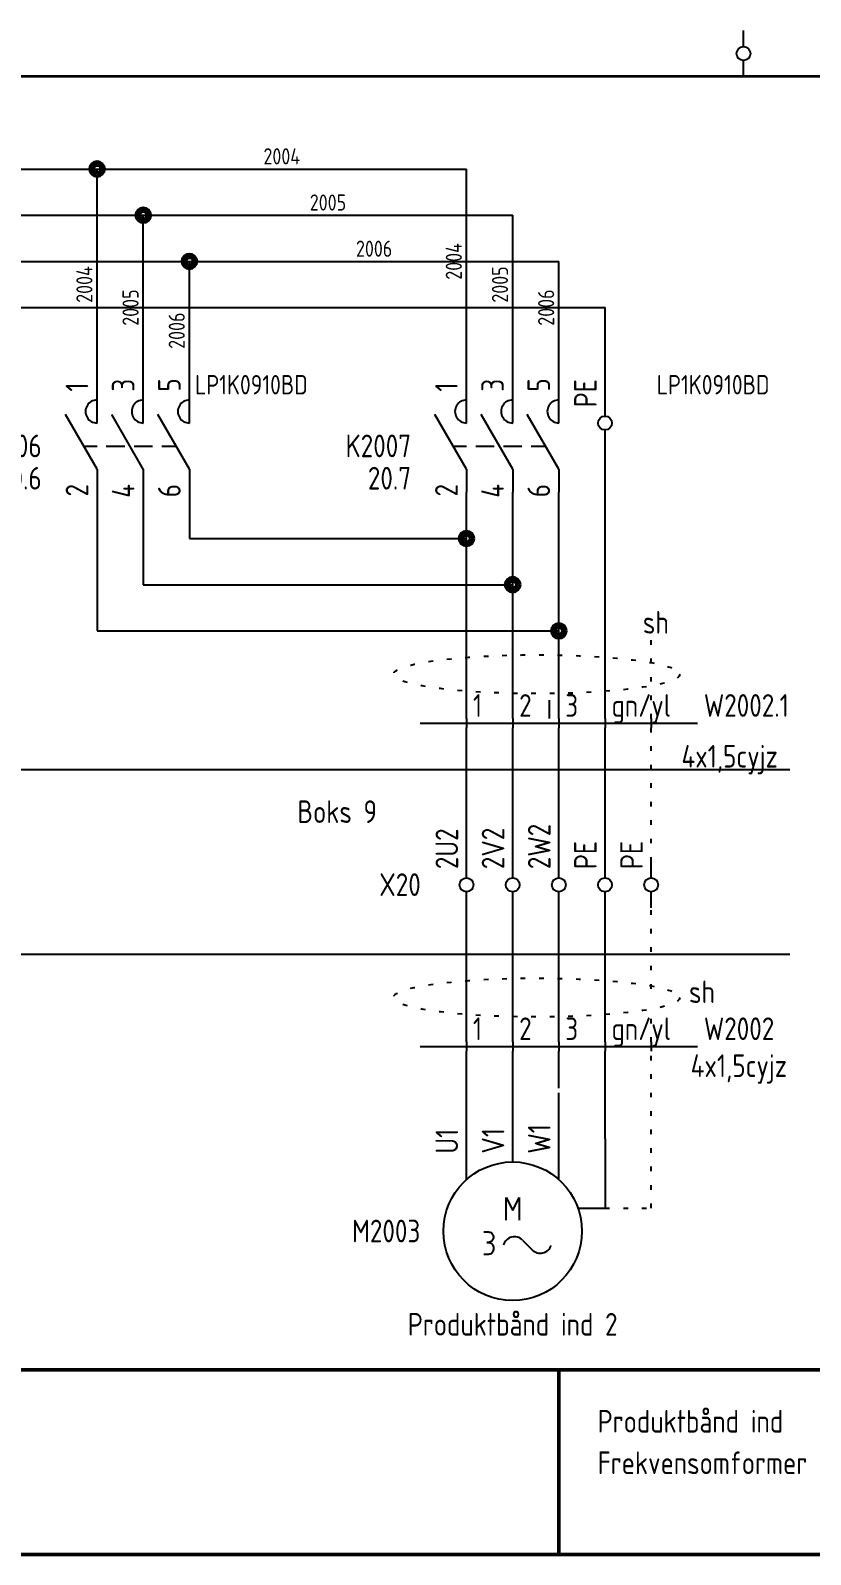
# Model space of a CAD drawing. Header units: millimetres. Extents: x 10 to 410, y 10 to 275.
# Drawn here: x 102.8 to 187.3, y 10 to 175 of the extents above; entities that cross this region are included whole.
import ezdxf
from ezdxf.enums import TextEntityAlignment as Align

# ---------------------------------------------------------------- set-up
doc = ezdxf.new("R2010")
doc.units = ezdxf.units.MM
doc.linetypes.add('Caddy_Dot', pattern=[2, 0.5, -1.5])
doc.linetypes.add('Caddy_Solid', pattern=[0])
doc.layers.add('2', color=7, linetype='Continuous')
doc.styles.add('Caddy_Vectorfont1p', font='isocp___.ttf', dxfattribs={"width": 0.9})

# ---------------------------------------------------------------- blocks, each defined once
blk = doc.blocks.new('Blk1')
at = {"linetype": 'Caddy_Solid', "lineweight": 50}
for p, q in [((10, 30), (410, 30)), ((160, 30), (160, 10)), ((410, 10), (10, 10))]:
    blk.add_line(p, q, dxfattribs=at)
at = {"lineweight": 25, "style": 'Caddy_Vectorfont1p', "width": 0.9}
for s, p in [('Produktbånd ind', (164.2, 23.2)), ('Frekvensomformer', (164.2, 18.7))]:
    blk.add_text(s, height=2.45, dxfattribs=at).set_placement(p)
blk = doc.blocks.new('Blk13')
at = {"linetype": 'Caddy_Solid', "lineweight": 25}
for p, q in [((180, 173.25), (180, 175)), ((180, 170), (180, 171.75))]:
    blk.add_line(p, q, dxfattribs=at)
blk.add_circle((180, 172.5), 0.75, dxfattribs=at)
at = {"lineweight": 25, "style": 'Caddy_Vectorfont1p', "width": 0.9, "flags": 1}
blk.add_attdef('$TAG160410', (182.6, 174.2), '', height=2.45, rotation=90, dxfattribs=at)
at = {"layer": '2', "lineweight": 25, "style": 'Caddy_Vectorfont1p', "width": 0.9, "flags": 1}
blk.add_attdef('$TAG160400', (179.1, 174.2), '', height=2.45, rotation=90, dxfattribs=at)
for tag, p in [('$TAG140020', (175.05, 178.3)), ('$TAG140050', (175.05, 174.8)), ('$TAG160010', (175.05, 171.3)), ('$TAG160030', (175.05, 167.8)), ('$TAG160040', (175.05, 162.8))]:
    blk.add_attdef(tag, text='', height=2.45, dxfattribs=at).set_placement(p, align=Align.RIGHT)
blk = doc.blocks.new('Blk22')
at = {"linetype": 'Caddy_Solid', "lineweight": 25}
for p, q in [((155, 83.25), (155, 85)), ((155, 80), (155, 81.75))]:
    blk.add_line(p, q, dxfattribs=at)
blk.add_circle((155, 82.5), 0.75, dxfattribs=at)
at = {"lineweight": 25, "style": 'Caddy_Vectorfont1p', "width": 0.9, "flags": 1}
blk.add_attdef('$TAG160410', (157.6, 84.2), '', height=2.45, rotation=90, dxfattribs=at)
at = {"layer": '2', "lineweight": 25, "style": 'Caddy_Vectorfont1p', "width": 0.9}
blk.add_attdef('$TAG160400', (154.1, 84.2), '', height=2.45, rotation=90, dxfattribs=at)
at = {"layer": '2', "lineweight": 25, "style": 'Caddy_Vectorfont1p', "width": 0.9, "flags": 1}
for tag, p in [('$TAG140020', (150.05, 88.3)), ('$TAG140050', (150.05, 84.8)), ('$TAG160010', (150.05, 81.3)), ('$TAG160030', (150.05, 77.8)), ('$TAG160040', (150.05, 72.8))]:
    blk.add_attdef(tag, text='', height=2.45, dxfattribs=at).set_placement(p, align=Align.RIGHT)
blk = doc.blocks.new('Blk23')
at = {"linetype": 'Caddy_Solid', "lineweight": 25}
for p, q in [((160, 83.25), (160, 85)), ((160, 80), (160, 81.75))]:
    blk.add_line(p, q, dxfattribs=at)
blk.add_circle((160, 82.5), 0.75, dxfattribs=at)
at = {"lineweight": 25, "style": 'Caddy_Vectorfont1p', "width": 0.9, "flags": 1}
blk.add_attdef('$TAG160410', (162.6, 84.2), '', height=2.45, rotation=90, dxfattribs=at)
at = {"layer": '2', "lineweight": 25, "style": 'Caddy_Vectorfont1p', "width": 0.9}
blk.add_attdef('$TAG160400', (159.1, 84.2), '', height=2.45, rotation=90, dxfattribs=at)
at = {"layer": '2', "lineweight": 25, "style": 'Caddy_Vectorfont1p', "width": 0.9, "flags": 1}
for tag, p in [('$TAG140020', (155.05, 88.3)), ('$TAG140050', (155.05, 84.8)), ('$TAG160010', (155.05, 81.3)), ('$TAG160030', (155.05, 77.8)), ('$TAG160040', (155.05, 72.8))]:
    blk.add_attdef(tag, text='', height=2.45, dxfattribs=at).set_placement(p, align=Align.RIGHT)
blk = doc.blocks.new('Blk24')
at = {"linetype": 'Caddy_Solid', "lineweight": 25}
for p, q in [((165, 83.25), (165, 85)), ((165, 80), (165, 81.75))]:
    blk.add_line(p, q, dxfattribs=at)
blk.add_circle((165, 82.5), 0.75, dxfattribs=at)
at = {"lineweight": 25, "style": 'Caddy_Vectorfont1p', "width": 0.9, "flags": 1}
blk.add_attdef('$TAG160410', (167.6, 84.2), '', height=2.45, rotation=90, dxfattribs=at)
at = {"layer": '2', "lineweight": 25, "style": 'Caddy_Vectorfont1p', "width": 0.9}
blk.add_attdef('$TAG160400', (164.1, 84.2), '', height=2.45, rotation=90, dxfattribs=at)
at = {"layer": '2', "lineweight": 25, "style": 'Caddy_Vectorfont1p', "width": 0.9, "flags": 1}
for tag, p in [('$TAG140020', (160.05, 88.3)), ('$TAG140050', (160.05, 84.8)), ('$TAG160010', (160.05, 81.3)), ('$TAG160030', (160.05, 77.8)), ('$TAG160040', (160.05, 72.8))]:
    blk.add_attdef(tag, text='', height=2.45, dxfattribs=at).set_placement(p, align=Align.RIGHT)
blk = doc.blocks.new('Blk25')
at = {"linetype": 'Caddy_Solid', "lineweight": 25}
for p, q in [((150, 83.25), (150, 85)), ((150, 80), (150, 81.75))]:
    blk.add_line(p, q, dxfattribs=at)
blk.add_circle((150, 82.5), 0.75, dxfattribs=at)
at = {"lineweight": 25, "style": 'Caddy_Vectorfont1p', "width": 0.9, "flags": 1}
blk.add_attdef('$TAG160410', (152.6, 84.2), '', height=2.45, rotation=90, dxfattribs=at)
at = {"layer": '2', "lineweight": 25, "style": 'Caddy_Vectorfont1p', "width": 0.9}
blk.add_attdef('$TAG160400', (149.1, 84.2), '', height=2.45, rotation=90, dxfattribs=at)
at = {"layer": '2', "lineweight": 25, "style": 'Caddy_Vectorfont1p', "width": 0.9, "flags": 1}
for tag, p in [('$TAG140020', (145.05, 88.3)), ('$TAG140050', (145.05, 84.8)), ('$TAG160030', (145.05, 77.8)), ('$TAG160040', (145.05, 72.8))]:
    blk.add_attdef(tag, text='', height=2.45, dxfattribs=at).set_placement(p, align=Align.RIGHT)
at = {"layer": '2', "lineweight": 25, "style": 'Caddy_Vectorfont1p', "width": 0.9}
blk.add_attdef('$TAG160010', text='', height=2.45, dxfattribs=at).set_placement((145.05, 81.3), align=Align.RIGHT)
blk = doc.blocks.new('Blk26')
at = {"linetype": 'Caddy_Solid', "lineweight": 25}
for p, q in [((170, 83.25), (170, 85)), ((170, 80), (170, 81.75))]:
    blk.add_line(p, q, dxfattribs=at)
blk.add_circle((170, 82.5), 0.75, dxfattribs=at)
at = {"lineweight": 25, "style": 'Caddy_Vectorfont1p', "width": 0.9, "flags": 1}
blk.add_attdef('$TAG160410', (172.6, 84.2), '', height=2.45, rotation=90, dxfattribs=at)
at = {"layer": '2', "lineweight": 25, "style": 'Caddy_Vectorfont1p', "width": 0.9}
blk.add_attdef('$TAG160400', (169.1, 84.2), '', height=2.45, rotation=90, dxfattribs=at)
at = {"layer": '2', "lineweight": 25, "style": 'Caddy_Vectorfont1p', "width": 0.9, "flags": 1}
for tag, p in [('$TAG140020', (165.05, 88.3)), ('$TAG140050', (165.05, 84.8)), ('$TAG160010', (165.05, 81.3)), ('$TAG160030', (165.05, 77.8)), ('$TAG160040', (165.05, 72.8))]:
    blk.add_attdef(tag, text='', height=2.45, dxfattribs=at).set_placement(p, align=Align.RIGHT)
blk = doc.blocks.new('Blk27')
at = {"linetype": 'Caddy_Solid', "lineweight": 25}
for p, q in [((110, 132.5), (110, 135)), ((115, 132.5), (115, 135)), ((120, 132.5), (120, 135)), ((110, 127.5), (106.58, 133.42)), ((115, 127.5), (111.58, 133.42)), ((120, 127.5), (116.58, 133.42)), ((108.56, 130), (110, 130)), ((111, 130), (113, 130)), ((114, 130), (116, 130)), ((117, 130), (118.56, 130)), ((110, 127.5), (110, 125)), ((115, 127.5), (115, 125)), ((120, 127.5), (120, 125))]:
    blk.add_line(p, q, dxfattribs=at)
for centre in [(110, 133.75), (115, 133.75), (120, 133.75)]:
    blk.add_ellipse(centre, major_axis=(1.25, 0), ratio=1, start_param=1.570796, end_param=4.712389, dxfattribs=at)
at = {"lineweight": 25, "style": 'Caddy_Vectorfont1p', "width": 0.9}
for tag, p in [('$TAG175000_00', (109.05, 135.9)), ('$TAG175000_02', (114.05, 135.9)), ('$TAG175000_04', (119.05, 135.9))]:
    blk.add_attdef(tag, p, '', height=2.45, rotation=90, dxfattribs=at)
at = {"lineweight": 25, "style": 'Caddy_Vectorfont1p', "width": 0.9, "flags": 1}
for tag, p in [('$TAG140020', (104, 135.8)), ('$TAG140050', (104, 132.3))]:
    blk.add_attdef(tag, text='', height=2.45, dxfattribs=at).set_placement(p, align=Align.RIGHT)
at = {"lineweight": 25, "style": 'Caddy_Vectorfont1p', "width": 0.9}
for tag, p in [('$TAG160010', (104, 128.8)), ('$TAG160500', (104, 125.3))]:
    blk.add_attdef(tag, text='', height=2.45, dxfattribs=at).set_placement(p, align=Align.RIGHT)
for tag, p in [('$TAG175000_01', (109.05, 125.9)), ('$TAG175000_03', (114.05, 125.9)), ('$TAG175000_05', (119.05, 125.9))]:
    blk.add_attdef(tag, text='', height=2.45, rotation=90, dxfattribs=at).set_placement(p, align=Align.RIGHT)
blk = doc.blocks.new('Blk28')
at = {"linetype": 'Caddy_Solid', "lineweight": 25}
for p, q in [((150, 132.5), (150, 135)), ((155, 132.5), (155, 135)), ((160, 132.5), (160, 135)), ((150, 127.5), (146.58, 133.42)), ((155, 127.5), (151.58, 133.42)), ((160, 127.5), (156.58, 133.42)), ((148.56, 130), (150, 130)), ((151, 130), (153, 130)), ((154, 130), (156, 130)), ((157, 130), (158.56, 130)), ((150, 127.5), (150, 125)), ((155, 127.5), (155, 125)), ((160, 127.5), (160, 125))]:
    blk.add_line(p, q, dxfattribs=at)
for centre in [(150, 133.75), (155, 133.75), (160, 133.75)]:
    blk.add_ellipse(centre, major_axis=(1.25, 0), ratio=1, start_param=1.570796, end_param=4.712389, dxfattribs=at)
at = {"lineweight": 25, "style": 'Caddy_Vectorfont1p', "width": 0.9}
for tag, p in [('$TAG175000_00', (149.05, 135.9)), ('$TAG175000_02', (154.05, 135.9)), ('$TAG175000_04', (159.05, 135.9))]:
    blk.add_attdef(tag, p, '', height=2.45, rotation=90, dxfattribs=at)
at = {"lineweight": 25, "style": 'Caddy_Vectorfont1p', "width": 0.9, "flags": 1}
for tag, p in [('$TAG140020', (144, 135.8)), ('$TAG140050', (144, 132.3))]:
    blk.add_attdef(tag, text='', height=2.45, dxfattribs=at).set_placement(p, align=Align.RIGHT)
at = {"lineweight": 25, "style": 'Caddy_Vectorfont1p', "width": 0.9}
for tag, p in [('$TAG160010', (144, 128.8)), ('$TAG160500', (144, 125.3))]:
    blk.add_attdef(tag, text='', height=2.45, dxfattribs=at).set_placement(p, align=Align.RIGHT)
for tag, p in [('$TAG175000_01', (149.05, 125.9)), ('$TAG175000_03', (154.05, 125.9)), ('$TAG175000_05', (159.05, 125.9))]:
    blk.add_attdef(tag, text='', height=2.45, rotation=90, dxfattribs=at).set_placement(p, align=Align.RIGHT)
blk = doc.blocks.new('Blk29')
at = {"linetype": 'Caddy_Solid', "lineweight": 25}
for p, q in [((165, 133.25), (165, 135)), ((165, 130), (165, 131.75))]:
    blk.add_line(p, q, dxfattribs=at)
blk.add_circle((165, 132.5), 0.75, dxfattribs=at)
at = {"lineweight": 25, "style": 'Caddy_Vectorfont1p', "width": 0.9, "flags": 1}
blk.add_attdef('$TAG160410', (167.6, 134.2), '', height=2.45, rotation=90, dxfattribs=at)
at = {"layer": '2', "lineweight": 25, "style": 'Caddy_Vectorfont1p', "width": 0.9}
blk.add_attdef('$TAG160400', (164.1, 134.2), '', height=2.45, rotation=90, dxfattribs=at)
at = {"layer": '2', "lineweight": 25, "style": 'Caddy_Vectorfont1p', "width": 0.9, "flags": 1}
for tag, p in [('$TAG140020', (160.05, 138.3)), ('$TAG140050', (160.05, 134.8)), ('$TAG160010', (160.05, 131.3)), ('$TAG160030', (160.05, 127.8)), ('$TAG160040', (160.05, 122.8))]:
    blk.add_attdef(tag, text='', height=2.45, dxfattribs=at).set_placement(p, align=Align.RIGHT)
blk = doc.blocks.new('Blk31')
at = {"linetype": 'Caddy_Solid', "lineweight": 25}
for p, q in [((150, 50.59), (150, 55)), ((155, 52.5), (155, 55)), ((160, 50.59), (160, 55)), ((165, 55), (165, 47.5)), ((154.3, 46.2), (154.3, 48.65)), ((154.3, 48.65), (155, 47.25)), ((155, 47.25), (155.7, 48.65)), ((155.7, 48.65), (155.7, 46.2)), ((162.07, 47.5), (165, 47.5)), ((151.86, 44.93), (152.39, 44.93)), ((152.39, 44.93), (152.48, 44.91)), ((152.48, 44.91), (152.56, 44.9)), ((152.56, 44.9), (152.65, 44.86)), ((152.65, 44.86), (152.74, 44.79)), ((152.74, 44.79), (152.83, 44.69)), ((152.83, 44.69), (152.88, 44.58)), ((152.88, 44.58), (152.9, 44.49)), ((152.39, 43.79), (152.21, 43.79)), ((152.21, 43.79), (152.39, 43.79)), ((152.48, 43.81), (152.39, 43.79)), ((152.39, 43.79), (152.48, 43.78)), ((152.56, 43.83), (152.48, 43.81)), ((152.48, 43.78), (152.56, 43.76)), ((152.65, 43.88), (152.56, 43.83)), ((152.56, 43.76), (152.65, 43.71)), ((152.74, 43.93), (152.65, 43.88)), ((152.65, 43.71), (152.74, 43.65)), ((152.83, 44.04), (152.74, 43.93)), ((152.74, 43.65), (152.83, 43.55)), ((152.88, 44.15), (152.83, 44.04)), ((152.83, 43.55), (152.88, 43.45)), ((152.9, 44.23), (152.88, 44.15)), ((152.88, 43.45), (152.9, 43.36)), ((152.9, 42.92), (152.88, 42.83)), ((152.9, 44.49), (152.91, 44.41)), ((152.91, 44.32), (152.9, 44.23)), ((152.9, 43.36), (152.91, 43.27)), ((152.91, 43.01), (152.9, 42.92)), ((152.91, 44.41), (152.91, 44.32)), ((152.91, 43.27), (152.91, 43.01)), ((156.06, 44.04), (157.11, 42.99)), ((152.39, 42.48), (151.86, 42.48)), ((152.48, 42.5), (152.39, 42.48)), ((152.56, 42.52), (152.48, 42.5)), ((152.65, 42.57), (152.56, 42.52)), ((152.74, 42.62), (152.65, 42.57)), ((152.83, 42.73), (152.74, 42.62)), ((152.88, 42.83), (152.83, 42.73))]:
    blk.add_line(p, q, dxfattribs=at)
blk.add_circle((155, 45), 7.5, dxfattribs=at)
for centre, start_param, end_param in [((155.19, 43.16), 0.785398, 2.863293), ((157.99, 43.86), -2.356194, -0.32175)]:
    blk.add_ellipse(centre, major_axis=(1.24, 0), ratio=1, start_param=start_param, end_param=end_param, dxfattribs=at)
at = {"lineweight": 25, "style": 'Caddy_Vectorfont1p', "width": 0.9}
for tag, p in [('$TAG175000_00', (149.1, 53.4)), ('$TAG175000_01', (154.1, 53.4)), ('$TAG175000_02', (159.1, 53.4)), ('$TAG175000_03', (164.1, 53.4))]:
    blk.add_attdef(tag, p, '', height=2.45, rotation=90, dxfattribs=at)
for tag, p in [('$TAG160010', (145, 43.8)), ('$TAG160030', (145, 40.3))]:
    blk.add_attdef(tag, text='', height=2.45, dxfattribs=at).set_placement(p, align=Align.RIGHT)
at = {"lineweight": 25, "style": 'Caddy_Vectorfont1p', "width": 0.9, "flags": 1}
blk.add_attdef('$TAG160040', text='', height=2.45, dxfattribs=at).set_placement((145, 36.8), align=Align.RIGHT)
blk = doc.blocks.new('Blk71')
at = {"linetype": 'Caddy_Solid', "lineweight": 25}
blk.add_line((150, 65.5), (150, 64.5), dxfattribs=at)
at = {"lineweight": 25, "style": 'Caddy_Vectorfont1p', "width": 0.9}
blk.add_attdef('$TAG160210', (150.7, 65.7), '', height=2.45, dxfattribs=at)
at = {"lineweight": 25, "style": 'Caddy_Vectorfont1p', "width": 0.9, "flags": 1}
for tag, p in [('$TAG160010', (175.7, 65.7)), ('$TAG160220', (150.7, 60.7)), ('$TAG160030', (175.7, 60.7)), ('$TAG160230', (150.7, 55.7)), ('$TAG160200', (175.7, 55.7)), ('$TAG160040', (175.7, 50.7)), ('$TAG160101', (175.7, 45.7))]:
    blk.add_attdef(tag, p, '', height=2.45, dxfattribs=at)
blk = doc.blocks.new('Blk72')
at = {"linetype": 'Caddy_Solid', "lineweight": 25}
blk.add_line((155, 65.5), (155, 64.5), dxfattribs=at)
at = {"lineweight": 25, "style": 'Caddy_Vectorfont1p', "width": 0.9}
blk.add_attdef('$TAG160210', (155.7, 65.7), '', height=2.45, dxfattribs=at)
at = {"lineweight": 25, "style": 'Caddy_Vectorfont1p', "width": 0.9, "flags": 1}
for tag, p in [('$TAG160010', (175.7, 65.7)), ('$TAG160220', (155.7, 60.7)), ('$TAG160030', (175.7, 60.7)), ('$TAG160230', (155.7, 55.7)), ('$TAG160200', (175.7, 55.7)), ('$TAG160040', (175.7, 50.7)), ('$TAG160101', (175.7, 45.7))]:
    blk.add_attdef(tag, p, '', height=2.45, dxfattribs=at)
blk = doc.blocks.new('Blk73')
at = {"linetype": 'Caddy_Solid', "lineweight": 25}
blk.add_line((160, 65.5), (160, 64.5), dxfattribs=at)
at = {"lineweight": 25, "style": 'Caddy_Vectorfont1p', "width": 0.9}
blk.add_attdef('$TAG160210', (160.7, 65.7), '', height=2.45, dxfattribs=at)
at = {"lineweight": 25, "style": 'Caddy_Vectorfont1p', "width": 0.9, "flags": 1}
for tag, p in [('$TAG160010', (175.7, 65.7)), ('$TAG160220', (160.7, 60.7)), ('$TAG160030', (175.7, 60.7)), ('$TAG160230', (160.7, 55.7)), ('$TAG160200', (175.7, 55.7)), ('$TAG160040', (175.7, 50.7)), ('$TAG160101', (175.7, 45.7))]:
    blk.add_attdef(tag, p, '', height=2.45, dxfattribs=at)
blk = doc.blocks.new('Blk74')
at = {"linetype": 'Caddy_Solid', "lineweight": 25}
blk.add_line((165, 65.5), (165, 64.5), dxfattribs=at)
at = {"lineweight": 25, "style": 'Caddy_Vectorfont1p', "width": 0.9}
blk.add_attdef('$TAG160210', (165.7, 65.7), '', height=2.45, dxfattribs=at)
at = {"lineweight": 25, "style": 'Caddy_Vectorfont1p', "width": 0.9, "flags": 1}
for tag, p in [('$TAG160010', (175.7, 65.7)), ('$TAG160220', (165.7, 60.7)), ('$TAG160030', (175.7, 60.7)), ('$TAG160230', (165.7, 55.7)), ('$TAG160200', (175.7, 55.7)), ('$TAG160040', (175.7, 50.7)), ('$TAG160101', (175.7, 45.7))]:
    blk.add_attdef(tag, p, '', height=2.45, dxfattribs=at)
blk = doc.blocks.new('Blk75')
at = {"linetype": 'Caddy_Solid', "lineweight": 25}
blk.add_line((170, 65.5), (170, 64.5), dxfattribs=at)
at = {"lineweight": 25, "style": 'Caddy_Vectorfont1p', "width": 0.9}
for tag, p in [('$TAG160210', (170.7, 65.7)), ('$TAG160010', (175.7, 65.7)), ('$TAG160030', (175.7, 60.7)), ('$TAG160200', (175.7, 55.7))]:
    blk.add_attdef(tag, p, '', height=2.45, dxfattribs=at)
at = {"lineweight": 25, "style": 'Caddy_Vectorfont1p', "width": 0.9, "flags": 1}
for tag, p in [('$TAG160220', (170.7, 60.7)), ('$TAG160230', (170.7, 55.7)), ('$TAG160040', (175.7, 50.7)), ('$TAG160101', (175.7, 45.7))]:
    blk.add_attdef(tag, p, '', height=2.45, dxfattribs=at)
blk = doc.blocks.new('Blk81')
at = {"linetype": 'Caddy_Solid', "lineweight": 25}
blk.add_line((150, 100.5), (150, 99.5), dxfattribs=at)
at = {"lineweight": 25, "style": 'Caddy_Vectorfont1p', "width": 0.9}
blk.add_attdef('$TAG160210', (150.7, 100.7), '', height=2.45, dxfattribs=at)
at = {"lineweight": 25, "style": 'Caddy_Vectorfont1p', "width": 0.9, "flags": 1}
for tag, p in [('$TAG160010', (175.7, 100.7)), ('$TAG160220', (150.7, 95.7)), ('$TAG160030', (175.7, 95.7)), ('$TAG160230', (150.7, 90.7)), ('$TAG160200', (175.7, 90.7)), ('$TAG160040', (175.7, 85.7)), ('$TAG160101', (175.7, 80.7))]:
    blk.add_attdef(tag, p, '', height=2.45, dxfattribs=at)
blk = doc.blocks.new('Blk82')
at = {"linetype": 'Caddy_Solid', "lineweight": 25}
blk.add_line((155, 100.5), (155, 99.5), dxfattribs=at)
at = {"lineweight": 25, "style": 'Caddy_Vectorfont1p', "width": 0.9}
blk.add_attdef('$TAG160210', (155.7, 100.7), '', height=2.45, dxfattribs=at)
at = {"lineweight": 25, "style": 'Caddy_Vectorfont1p', "width": 0.9, "flags": 1}
for tag, p in [('$TAG160010', (175.7, 100.7)), ('$TAG160220', (155.7, 95.7)), ('$TAG160030', (175.7, 95.7)), ('$TAG160230', (155.7, 90.7)), ('$TAG160200', (175.7, 90.7)), ('$TAG160040', (175.7, 85.7)), ('$TAG160101', (175.7, 80.7))]:
    blk.add_attdef(tag, p, '', height=2.45, dxfattribs=at)
blk = doc.blocks.new('Blk83')
at = {"linetype": 'Caddy_Solid', "lineweight": 25}
blk.add_line((160, 100.5), (160, 99.5), dxfattribs=at)
at = {"lineweight": 25, "style": 'Caddy_Vectorfont1p', "width": 0.9}
blk.add_attdef('$TAG160210', (160.7, 100.7), '', height=2.45, dxfattribs=at)
at = {"lineweight": 25, "style": 'Caddy_Vectorfont1p', "width": 0.9, "flags": 1}
for tag, p in [('$TAG160010', (175.7, 100.7)), ('$TAG160220', (160.7, 95.7)), ('$TAG160030', (175.7, 95.7)), ('$TAG160230', (160.7, 90.7)), ('$TAG160200', (175.7, 90.7)), ('$TAG160040', (175.7, 85.7)), ('$TAG160101', (175.7, 80.7))]:
    blk.add_attdef(tag, p, '', height=2.45, dxfattribs=at)
blk = doc.blocks.new('Blk84')
at = {"linetype": 'Caddy_Solid', "lineweight": 25}
blk.add_line((165, 100.5), (165, 99.5), dxfattribs=at)
at = {"lineweight": 25, "style": 'Caddy_Vectorfont1p', "width": 0.9}
blk.add_attdef('$TAG160210', (165.7, 100.7), '', height=2.45, dxfattribs=at)
at = {"lineweight": 25, "style": 'Caddy_Vectorfont1p', "width": 0.9, "flags": 1}
for tag, p in [('$TAG160010', (175.7, 100.7)), ('$TAG160220', (165.7, 95.7)), ('$TAG160030', (175.7, 95.7)), ('$TAG160230', (165.7, 90.7)), ('$TAG160200', (175.7, 90.7)), ('$TAG160040', (175.7, 85.7)), ('$TAG160101', (175.7, 80.7))]:
    blk.add_attdef(tag, p, '', height=2.45, dxfattribs=at)
blk = doc.blocks.new('Blk85')
at = {"linetype": 'Caddy_Solid', "lineweight": 25}
blk.add_line((170, 100.5), (170, 99.5), dxfattribs=at)
at = {"lineweight": 25, "style": 'Caddy_Vectorfont1p', "width": 0.9}
for tag, p in [('$TAG160210', (170.7, 100.7)), ('$TAG160010', (175.7, 100.7)), ('$TAG160030', (175.7, 95.7)), ('$TAG160200', (175.7, 90.7))]:
    blk.add_attdef(tag, p, '', height=2.45, dxfattribs=at)
at = {"lineweight": 25, "style": 'Caddy_Vectorfont1p', "width": 0.9, "flags": 1}
for tag, p in [('$TAG160220', (170.7, 95.7)), ('$TAG160230', (170.7, 90.7)), ('$TAG160040', (175.7, 85.7)), ('$TAG160101', (175.7, 80.7))]:
    blk.add_attdef(tag, p, '', height=2.45, dxfattribs=at)

msp = doc.modelspace()

# ---------------------------------------------------------------- linework, layer by layer
at = {"linetype": 'Caddy_Solid', "lineweight": 35}
msp.add_line((220, 170), (60, 170), dxfattribs=at)
at = {"linetype": 'Caddy_Solid', "lineweight": 25}
for p, q in [((65, 160), (110, 160)), ((110, 135), (110, 160)), ((110, 160), (150, 160)), ((150, 135), (150, 160)), ((70, 155), (115, 155)), ((115, 135), (115, 155)), ((115, 155), (155, 155)), ((155, 135), (155, 155)), ((75, 150), (120, 150)), ((120, 135), (120, 150)), ((120, 150), (160, 150)), ((160, 135), (160, 150)), ((80, 145), (165, 145)), ((165, 135), (165, 145)), ((165, 100.5), (165, 130)), ((110, 125), (110, 110)), ((115, 125), (115, 115)), ((120, 125), (120, 120)), ((150, 120), (150, 125)), ((155, 115), (155, 125)), ((160, 110), (160, 125)), ((120, 120), (150, 120)), ((150, 100.5), (150, 120)), ((115, 115), (155, 115)), ((155, 100.5), (155, 115)), ((110, 110), (160, 110)), ((160, 100.5), (160, 110)), ((159, 100.5), (159, 102.5)), ((145, 100), (175, 100)), ((150, 85), (150, 99.5)), ((155, 85), (155, 99.5)), ((160, 85), (160, 99.5)), ((165, 85), (165, 99.5)), ((100, 95), (135, 95)), ((130, 95), (185, 95)), ((150, 65.5), (150, 80)), ((155, 65.5), (155, 80)), ((160, 65.5), (160, 80)), ((165, 65.5), (165, 80)), ((100, 75), (130, 75)), ((130, 75), (185, 75)), ((145, 65), (175, 65)), ((150, 60.5), (150, 64.5)), ((155, 55), (155, 64.5)), ((160, 60.5), (160, 64.5)), ((165, 55), (165, 64.5)), ((150, 60.5), (150, 60.5)), ((150, 59.5), (150, 60.5)), ((150, 59.5), (150, 59.5)), ((150, 59.5), (150, 59.5)), ((150, 59.5), (150, 59.5)), ((150, 55), (150, 59.5)), ((155, 60.5), (155, 60.5)), ((155, 55), (155, 60.5)), ((155, 55), (155, 60.5)), ((155, 59.5), (155, 59.5)), ((155, 59.5), (155, 59.5)), ((155, 59.5), (155, 59.5)), ((160, 60.5), (160, 60.5)), ((160, 59.5), (160, 60)), ((160, 59.5), (160, 59.5)), ((160, 59.5), (160, 59.5)), ((160, 59.5), (160, 59.5)), ((160, 55), (160, 59.5)), ((165, 60.5), (165, 60.5)), ((165, 55), (165, 60.5)), ((165, 55), (165, 60.5)), ((165, 59.5), (165, 59.5)), ((165, 59.5), (165, 59.5)), ((165, 59.5), (165, 59.5))]:
    msp.add_line(p, q, dxfattribs=at)
at = {"linetype": 'Caddy_Dot', "lineweight": 25}
for p, q in [((170, 100.5), (170, 110)), ((170, 85), (170, 99.5)), ((170, 71.25), (170, 80)), ((170, 65.5), (170, 68.75)), ((170, 47.5), (170, 64.5)), ((165, 47.5), (170, 47.5))]:
    msp.add_line(p, q, dxfattribs=at)
at = {"lineweight": 40}
for centre, radius in [((110, 160), 0.8), ((110, 160), 0.6), ((110, 160), 0.4), ((115, 155), 0.8), ((115, 155), 0.6), ((115, 155), 0.4), ((120, 150), 0.8), ((120, 150), 0.6), ((120, 150), 0.4), ((150, 120), 0.8), ((150, 120), 0.6), ((150, 120), 0.4), ((155, 115), 0.8), ((155, 115), 0.6), ((155, 115), 0.4), ((160, 110), 0.8), ((160, 110), 0.6), ((160, 110), 0.4)]:
    msp.add_circle(centre, radius, dxfattribs=at)
at = {"linetype": 'Caddy_Dot', "lineweight": 25}
for centre in [(157.6, 105.3), (157.6, 70.3)]:
    msp.add_ellipse(centre, major_axis=(15.5, 0), ratio=0.135484, dxfattribs=at)

# ---------------------------------------------------------------- block references
for name in ['Blk1', 'Blk13']:
    msp.add_blockref(name, (0, 0, 1))
ref = msp.add_blockref('Blk27', (0, 0, 1))
ref.add_attrib('$TAG160010', 'K2006', dxfattribs={"lineweight": 25, "height": 2.45, "style": 'Caddy_Vectorfont1p', "width": 0.9}).set_placement((104, 128.8), align=Align.RIGHT)
ref.add_attrib('$TAG160500', '20.6', dxfattribs={"lineweight": 25, "height": 2.45, "style": 'Caddy_Vectorfont1p', "width": 0.9}).set_placement((104, 125.3), align=Align.RIGHT)
ref.add_attrib('$TAG175000_00', '1', (109.05, 135.9), dxfattribs={"lineweight": 25, "height": 2.45, "rotation": 90, "style": 'Caddy_Vectorfont1p', "width": 0.9})
ref.add_attrib('$TAG175000_01', '2', dxfattribs={"lineweight": 25, "height": 2.45, "rotation": 90, "style": 'Caddy_Vectorfont1p', "width": 0.9}).set_placement((109.05, 125.9), align=Align.RIGHT)
ref.add_attrib('$TAG175000_02', '3', (114.05, 135.9), dxfattribs={"lineweight": 25, "height": 2.45, "rotation": 90, "style": 'Caddy_Vectorfont1p', "width": 0.9})
ref.add_attrib('$TAG175000_03', '4', dxfattribs={"lineweight": 25, "height": 2.45, "rotation": 90, "style": 'Caddy_Vectorfont1p', "width": 0.9}).set_placement((114.05, 125.9), align=Align.RIGHT)
ref.add_attrib('$TAG175000_04', '5', (119.05, 135.9), dxfattribs={"lineweight": 25, "height": 2.45, "rotation": 90, "style": 'Caddy_Vectorfont1p', "width": 0.9})
ref.add_attrib('$TAG175000_05', '6', dxfattribs={"lineweight": 25, "height": 2.45, "rotation": 90, "style": 'Caddy_Vectorfont1p', "width": 0.9}).set_placement((119.05, 125.9), align=Align.RIGHT)
ref = msp.add_blockref('Blk28', (0, 0, 1))
ref.add_attrib('$TAG160010', 'K2007', dxfattribs={"lineweight": 25, "height": 2.45, "style": 'Caddy_Vectorfont1p', "width": 0.9}).set_placement((144, 128.8), align=Align.RIGHT)
ref.add_attrib('$TAG160500', '20.7', dxfattribs={"lineweight": 25, "height": 2.45, "style": 'Caddy_Vectorfont1p', "width": 0.9}).set_placement((144, 125.3), align=Align.RIGHT)
ref.add_attrib('$TAG175000_00', '1', (149.05, 135.9), dxfattribs={"lineweight": 25, "height": 2.45, "rotation": 90, "style": 'Caddy_Vectorfont1p', "width": 0.9})
ref.add_attrib('$TAG175000_01', '2', dxfattribs={"lineweight": 25, "height": 2.45, "rotation": 90, "style": 'Caddy_Vectorfont1p', "width": 0.9}).set_placement((149.05, 125.9), align=Align.RIGHT)
ref.add_attrib('$TAG175000_02', '3', (154.05, 135.9), dxfattribs={"lineweight": 25, "height": 2.45, "rotation": 90, "style": 'Caddy_Vectorfont1p', "width": 0.9})
ref.add_attrib('$TAG175000_03', '4', dxfattribs={"lineweight": 25, "height": 2.45, "rotation": 90, "style": 'Caddy_Vectorfont1p', "width": 0.9}).set_placement((154.05, 125.9), align=Align.RIGHT)
ref.add_attrib('$TAG175000_04', '5', (159.05, 135.9), dxfattribs={"lineweight": 25, "height": 2.45, "rotation": 90, "style": 'Caddy_Vectorfont1p', "width": 0.9})
ref.add_attrib('$TAG175000_05', '6', dxfattribs={"lineweight": 25, "height": 2.45, "rotation": 90, "style": 'Caddy_Vectorfont1p', "width": 0.9}).set_placement((159.05, 125.9), align=Align.RIGHT)
ref = msp.add_blockref('Blk29', (0, 0, 1))
ref.add_attrib('$TAG160400', 'PE', (164.1, 134.2), dxfattribs={"layer": '2', "lineweight": 25, "height": 2.45, "rotation": 90, "style": 'Caddy_Vectorfont1p', "width": 0.9})
ref = msp.add_blockref('Blk81', (0, 0, 1))
ref.add_attrib('$TAG160210', '1', (150.7, 100.7), dxfattribs={"lineweight": 25, "height": 2.45, "style": 'Caddy_Vectorfont1p', "width": 0.9})
ref = msp.add_blockref('Blk82', (0, 0, 1))
ref.add_attrib('$TAG160210', '2', (155.7, 100.7), dxfattribs={"lineweight": 25, "height": 2.45, "style": 'Caddy_Vectorfont1p', "width": 0.9})
ref = msp.add_blockref('Blk83', (0, 0, 1))
ref.add_attrib('$TAG160210', '3', (160.7, 100.7), dxfattribs={"lineweight": 25, "height": 2.45, "style": 'Caddy_Vectorfont1p', "width": 0.9})
ref = msp.add_blockref('Blk84', (0, 0, 1))
ref.add_attrib('$TAG160210', 'gn/yl', (165.7, 100.7), dxfattribs={"lineweight": 25, "height": 2.45, "style": 'Caddy_Vectorfont1p', "width": 0.9})
ref = msp.add_blockref('Blk85', (0, 0, 1))
ref.add_attrib('$TAG160010', 'W2002.1', (175.7, 100.7), dxfattribs={"lineweight": 25, "height": 2.45, "style": 'Caddy_Vectorfont1p', "width": 0.9})
ref = msp.add_blockref('Blk25', (0, 0, 1))
ref.add_attrib('$TAG160010', 'X20', dxfattribs={"layer": '2', "lineweight": 25, "height": 2.45, "style": 'Caddy_Vectorfont1p', "width": 0.9}).set_placement((145.05, 81.3), align=Align.RIGHT)
ref.add_attrib('$TAG160400', '2U2', (149.1, 84.2), dxfattribs={"layer": '2', "lineweight": 25, "height": 2.45, "rotation": 90, "style": 'Caddy_Vectorfont1p', "width": 0.9})
ref = msp.add_blockref('Blk22', (0, 0, 1))
ref.add_attrib('$TAG160400', '2V2', (154.1, 84.2), dxfattribs={"layer": '2', "lineweight": 25, "height": 2.45, "rotation": 90, "style": 'Caddy_Vectorfont1p', "width": 0.9})
ref = msp.add_blockref('Blk23', (0, 0, 1))
ref.add_attrib('$TAG160400', '2W2', (159.1, 84.2), dxfattribs={"layer": '2', "lineweight": 25, "height": 2.45, "rotation": 90, "style": 'Caddy_Vectorfont1p', "width": 0.9})
ref = msp.add_blockref('Blk24', (0, 0, 1))
ref.add_attrib('$TAG160400', 'PE', (164.1, 84.2), dxfattribs={"layer": '2', "lineweight": 25, "height": 2.45, "rotation": 90, "style": 'Caddy_Vectorfont1p', "width": 0.9})
ref = msp.add_blockref('Blk26', (0, 0, 1))
ref.add_attrib('$TAG160400', 'PE', (169.1, 84.2), dxfattribs={"layer": '2', "lineweight": 25, "height": 2.45, "rotation": 90, "style": 'Caddy_Vectorfont1p', "width": 0.9})
ref = msp.add_blockref('Blk71', (0, 0, 1))
ref.add_attrib('$TAG160210', '1', (150.7, 65.7), dxfattribs={"lineweight": 25, "height": 2.45, "style": 'Caddy_Vectorfont1p', "width": 0.9})
ref = msp.add_blockref('Blk72', (0, 0, 1))
ref.add_attrib('$TAG160210', '2', (155.7, 65.7), dxfattribs={"lineweight": 25, "height": 2.45, "style": 'Caddy_Vectorfont1p', "width": 0.9})
ref = msp.add_blockref('Blk73', (0, 0, 1))
ref.add_attrib('$TAG160210', '3', (160.7, 65.7), dxfattribs={"lineweight": 25, "height": 2.45, "style": 'Caddy_Vectorfont1p', "width": 0.9})
ref = msp.add_blockref('Blk74', (0, 0, 1))
ref.add_attrib('$TAG160210', 'gn/yl', (165.7, 65.7), dxfattribs={"lineweight": 25, "height": 2.45, "style": 'Caddy_Vectorfont1p', "width": 0.9})
ref = msp.add_blockref('Blk75', (0, 0, 1))
ref.add_attrib('$TAG160010', 'W2002', (175.7, 65.7), dxfattribs={"lineweight": 25, "height": 2.45, "style": 'Caddy_Vectorfont1p', "width": 0.9})
ref = msp.add_blockref('Blk31', (0, 0, 1))
ref.add_attrib('$TAG160010', 'M2003', dxfattribs={"lineweight": 25, "height": 2.45, "style": 'Caddy_Vectorfont1p', "width": 0.9}).set_placement((145, 43.8), align=Align.RIGHT)
ref.add_attrib('$TAG175000_00', 'U1', (149.1, 53.4), dxfattribs={"lineweight": 25, "height": 2.45, "rotation": 90, "style": 'Caddy_Vectorfont1p', "width": 0.9})
ref.add_attrib('$TAG175000_01', 'V1', (154.1, 53.4), dxfattribs={"lineweight": 25, "height": 2.45, "rotation": 90, "style": 'Caddy_Vectorfont1p', "width": 0.9})
ref.add_attrib('$TAG175000_02', 'W1', (159.1, 53.4), dxfattribs={"lineweight": 25, "height": 2.45, "rotation": 90, "style": 'Caddy_Vectorfont1p', "width": 0.9})

# ---------------------------------------------------------------- texts
at = {"lineweight": 25, "style": 'Caddy_Vectorfont1p', "width": 0.9}
for s, height, p in [('2004', 1.75, (130, 160.5)), ('2005', 1.75, (135, 155.5)), ('2006', 1.75, (140, 150.5)), ('sh', 2.45, (170.5, 109.7)), ('4x1,5cyjz', 2.45, (178.5, 95.2)), ('Boks 9', 2.45, (136, 89.2)), ('sh', 2.45, (175.5, 69.7)), ('4x1,5cyjz', 2.45, (179.5, 61.7)), ('Produktbånd ind 2', 2.45, (155, 33.7))]:
    msp.add_text(s, height=height, dxfattribs=at).set_placement(p, align=Align.CENTER)
for s, p in [('2004', (149.5, 150)), ('2004', (109.5, 147.5)), ('2005', (154.5, 147.5)), ('2005', (114.5, 145)), ('2006', (159.5, 145)), ('2006', (119.5, 142.5))]:
    msp.add_text(s, height=1.75, rotation=90, dxfattribs=at).set_placement(p, align=Align.CENTER)
for p in [(120.6, 135.6), (170.6, 135.6)]:
    msp.add_text('LP1K0910BD', height=2.1, dxfattribs=at).set_placement(p)

doc.saveas('drawing.dxf')
